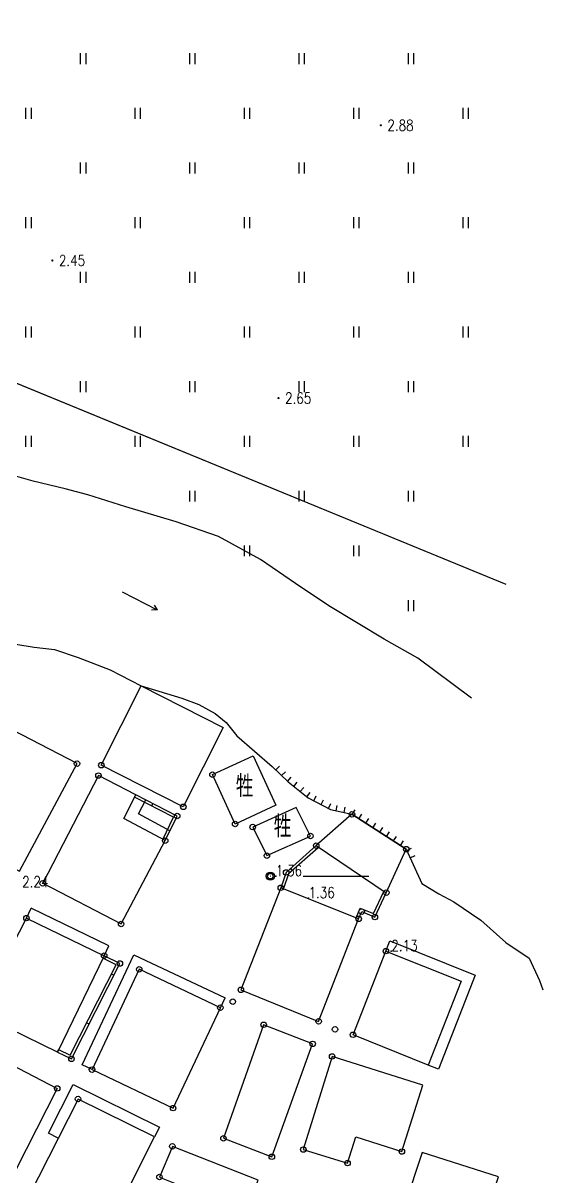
# Model space of a CAD drawing. Extents: x 500064 to 501389, y 2542464 to 2545400.
# Drawn here: x 500874.3 to 500921.8, y 2544332.9 to 2544438.4 of the extents above; entities that cross this region are included whole.
import ezdxf
from ezdxf.enums import TextEntityAlignment as Align

# ---------------------------------------------------------------- set-up
doc = ezdxf.new("R2010")
doc.units = 0
doc.header["$LTSCALE"] = 0.5
doc.layers.get('0').update_dxf_attribs({"linetype": 'CONTINUOUS', "lineweight": 5})
doc.layers.add('GCD', color=8, linetype='CONTINUOUS')
doc.layers.add('地形图', color=8, linetype='CONTINUOUS')
doc.styles.add('HZ', font='romans.shx', dxfattribs={"width": 0.8, "bigfont": 'hztxt.shx'})
doc.linetypes.add('10421', pattern='A,2,[150,AAA.SHX,S=1,R=0,X=0,Y=1],1e-11', length=2)

# ---------------------------------------------------------------- blocks, each defined once
blk = doc.blocks.new('gc121')
for p, q in [((-0.5, -1), (-0.5, 1)), ((0.5, -1), (0.5, 1))]:
    blk.add_line(p, q)
blk = doc.blocks.new('GC200')
at = {"linetype": 'Continuous', "const_width": 0.2, "flags": 128}
blk.add_lwpolyline([(-0.1, 0, 1), (0.1, 0, 1)], format="xyb", close=True, dxfattribs=at)
blk = doc.blocks.new('A501')
for radius in [0.00075, 0.000014]:
    blk.add_circle((0, 0), radius)
blk = doc.blocks.new('HM')
for p, q in [((0, 0), (0.00725, 0)), ((0.00325, 0), (0.00325, 0)), ((0.00635, 0.0005), (0.00725, 0)), ((0.00725, 0), (0.00635, -0.0005))]:
    blk.add_line(p, q)
blk = doc.blocks.new('SE')
at = {"style": 'HZ', "width": 0.8}
blk.add_text('牲', height=0.004, dxfattribs=at).set_placement((-0.00166, -0.00138))

msp = doc.modelspace()

# ---------------------------------------------------------------- linework, layer by layer
at = {"layer": '地形图'}
msp.add_line((500916.61, 2544387.87), (500856.73, 2544412.42), dxfattribs=at)
at = {"layer": '地形图', "linetype": 'Continuous'}
for p, q in [((500897.38, 2544370.14), (500897.72, 2544370.51)), ((500897.92, 2544369.63), (500898.27, 2544369.99)), ((500898.47, 2544369.11), (500898.81, 2544369.48)), ((500899.05, 2544368.64), (500899.36, 2544369.03)), ((500899.63, 2544368.17), (500899.95, 2544368.56)), ((500900.22, 2544367.7), (500900.53, 2544368.09)), ((500900.87, 2544367.32), (500901.09, 2544367.77)), ((500901.53, 2544366.98), (500901.76, 2544367.42)), ((500886.15, 2544367.08), (500886.03, 2544366.86)), ((500902.2, 2544366.64), (500902.43, 2544367.08)), ((500902.91, 2544366.42), (500903.02, 2544366.91)), ((500903.64, 2544366.26), (500903.75, 2544366.75)), ((500904.37, 2544366.09), (500904.64, 2544366.51)), ((500905, 2544365.69), (500905.27, 2544366.11)), ((500905.63, 2544365.28), (500905.91, 2544365.7)), ((500906.27, 2544364.87), (500906.54, 2544365.29)), ((500906.9, 2544364.47), (500907.17, 2544364.89)), ((500907.53, 2544364.06), (500907.8, 2544364.48)), ((500887.28, 2544363.69), (500887.06, 2544363.8)), ((500901.09, 2544363.23), (500901.26, 2544363.04)), ((500908.16, 2544363.66), (500908.43, 2544364.08)), ((500908.79, 2544363.25), (500909.06, 2544363.67)), ((500909.37, 2544362.8), (500909.82, 2544363.01)), ((500909.68, 2544362.12), (500910.13, 2544362.32)), ((500899.89, 2544360.44), (500905.89, 2544360.44)), ((500897.9, 2544359.54), (500898.14, 2544359.45)), ((500904.97, 2544356.54), (500904.74, 2544356.64)), ((500882.58, 2544351.38), (500882.36, 2544351.49)), ((500880.32, 2544346.92), (500880.09, 2544347.04)), ((500877.41, 2544344.36), (500877.52, 2544344.59))]:
    msp.add_line(p, q, dxfattribs=at)
at = {"layer": '地形图', "linetype": '10421', "flags": 128}
for points in [[(500915.28, 2544376.72), (500910.39, 2544380.38), (500907.31, 2544382.1), (500902.25, 2544385.15), (500899.18, 2544387.19), (500896, 2544389.39), (500892.14, 2544391.5), (500888.28, 2544392.84), (500883.66, 2544394.19), (500880.2, 2544395.3), (500878.12, 2544395.84), (500875.2, 2544396.56), (500873.07, 2544397.15), (500870.75, 2544397.96), (500868.83, 2544398.86), (500867.07, 2544399.89), (500864.8, 2544400.62), (500862.92, 2544401.47), (500859.97, 2544403.11), (500857.55, 2544404.68), (500855.56, 2544406.06), (500853.39, 2544407.57), (500851.42, 2544408.53), (500849.52, 2544409.6), (500848.14, 2544410.73), (500845.6, 2544413.07), (500845.17, 2544413.67), (500845.08, 2544414.17), (500845.13, 2544414.68), (500845.33, 2544415.13), (500848.94, 2544418.44), (500850.41, 2544420.2), (500851.51, 2544422.16), (500853.11, 2544425.69), (500853.6, 2544427.36), (500853.54, 2544428.45), (500853.38, 2544429.44), (500849.5, 2544440.45), (500848.43, 2544443.16), (500846.62, 2544447.67), (500846.07, 2544448.78), (500845.51, 2544449.62), (500844.52, 2544450.61), (500841.14, 2544453.18), (500840.56, 2544453.49), (500840.04, 2544453.58), (500839.25, 2544453.41), (500838.62, 2544453.19), (500827.71, 2544447.53), (500826.88, 2544447.34), (500826.04, 2544447.27), (500825.24, 2544447.44), (500824.38, 2544447.78), (500819, 2544450.73), (500817.12, 2544451.52), (500807.33, 2544454.2), (500807.07, 2544454.19), (500806.88, 2544454.16), (500806.61, 2544453.96), (500806.47, 2544453.69), (500806.43, 2544453.09), (500806.37, 2544452.86), (500806.27, 2544452.76), (500806.11, 2544452.73), (500805.98, 2544452.74), (500796.64, 2544452.96), (500796.3, 2544453.05), (500796.08, 2544453.16), (500795.97, 2544453.42), (500795.95, 2544453.72), (500796.45, 2544465.1), (500796.74, 2544467.81), (500798.1, 2544476.65), (500799.07, 2544479.81), (500800.13, 2544482.42), (500801.61, 2544484.54), (500803.19, 2544485.63), (500804.05, 2544486.46), (500804.48, 2544487.41), (500804.64, 2544488.12), (500804.74, 2544488.84), (500804.68, 2544489.66), (500803.55, 2544492.83), (500802.18, 2544495.7), (500800.89, 2544498.21), (500798.97, 2544501.18), (500796.14, 2544504.73), (500795.28, 2544505.69), (500794.54, 2544506.34), (500792.93, 2544507.52), (500791.23, 2544508.42), (500787.15, 2544510.14), (500787.04, 2544510.31), (500786.99, 2544510.5), (500787, 2544510.73), (500787.07, 2544510.98), (500788.13, 2544511.65), (500788.61, 2544512.58), (500789.72, 2544517.38), (500791.93, 2544525.1), (500791.95, 2544525.46), (500791.77, 2544525.76), (500790.49, 2544526.31), (500790.42, 2544526.46), (500790.4, 2544526.6), (500790.46, 2544526.8), (500790.58, 2544526.97), (500793.64, 2544528.84), (500795.05, 2544529.9), (500795.81, 2544530.69), (500796.1, 2544531.75), (500796.28, 2544532.71), (500796.06, 2544534.82), (500794.82, 2544543.16), (500794.5, 2544550.18), (500794.34, 2544551.56), (500793.84, 2544552.44), (500791.98, 2544554.82), (500791.66, 2544555.45), (500791.5, 2544556.07), (500791.67, 2544557.24), (500793.9, 2544564.62), (500794.07, 2544565.61), (500794.04, 2544566.68), (500793.76, 2544567.39), (500793.37, 2544567.83), (500793, 2544568.12), (500788.67, 2544570.37), (500787.93, 2544570.89), (500786.87, 2544572.09), (500786.55, 2544572.23), (500786.18, 2544572.21), (500785.91, 2544572.14), (500784.57, 2544571.5), (500784.22, 2544571.46), (500783.94, 2544571.58), (500783.66, 2544571.82), (500781.31, 2544574.68), (500780.79, 2544575.42), (500771.22, 2544592.15), (500768.22, 2544596.96), (500763.42, 2544602.84), (500762.51, 2544604.95), (500762.14, 2544607.44), (500762.8, 2544612.68), (500762.97, 2544615.4), (500762.77, 2544617.44), (500762.56, 2544618.28), (500762.08, 2544619.39), (500759.67, 2544623.4), (500756.85, 2544627.25), (500754.76, 2544629.86), (500748.72, 2544637.33), (500745.77, 2544640.2), (500744.27, 2544641.14), (500739.76, 2544643.47), (500738.86, 2544644.15), (500734.6, 2544647.94), (500727.43, 2544654.94), (500726.66, 2544655.57), (500726, 2544656.01), (500718.84, 2544659.67), (500711.37, 2544662.63), (500709.8, 2544663.51), (500708.56, 2544664.65), (500705.02, 2544669.09), (500703.75, 2544670.38), (500702.39, 2544671.36), (500696.8, 2544674.4)], [(500751.83, 2544218.31), (500743.48, 2544223.96), (500741.91, 2544224.65), (500740.27, 2544225.04), (500736.89, 2544224.98), (500735.88, 2544225.11), (500734.74, 2544225.45), (500733.35, 2544226.23), (500727.76, 2544229.8), (500727.33, 2544230.24), (500727.13, 2544230.75), (500726.97, 2544231.36), (500727.07, 2544232.23), (500727.22, 2544232.94), (500729.4, 2544239.25), (500730.01, 2544241.71), (500730.51, 2544243.94), (500731.48, 2544247.42), (500731.59, 2544248.56), (500731.57, 2544249.7), (500731.37, 2544250.47), (500730.65, 2544251.27), (500729.81, 2544251.81), (500726.18, 2544253.81), (500722.68, 2544255.76), (500720.07, 2544256.65), (500718.53, 2544256.9), (500716.43, 2544256.88), (500714.6, 2544256.69), (500712.68, 2544256.3), (500710.23, 2544255.01), (500708.16, 2544253.68), (500706.68, 2544252.22), (500706.5, 2544252.09), (500706.32, 2544252.05), (500706.07, 2544252.11), (500705.86, 2544252.21), (500705.67, 2544252.64), (500705.61, 2544253.07), (500705.59, 2544254.54), (500705.86, 2544258.59), (500706.09, 2544260.71), (500706.62, 2544262.5), (500708.67, 2544267.26), (500710.13, 2544269.81), (500712.12, 2544271.95), (500714.75, 2544274.07), (500719.86, 2544278.15), (500722.38, 2544280.64), (500724.44, 2544284.14), (500726.57, 2544288.96), (500731.58, 2544298.81), (500732.29, 2544300.02), (500732.68, 2544301.6), (500732.54, 2544302.74), (500731.63, 2544303.76), (500725.29, 2544308.51), (500723.84, 2544309.39), (500719.02, 2544310.92), (500718.59, 2544311.35), (500718.38, 2544311.72), (500718.37, 2544312.29), (500718.47, 2544312.79), (500726.37, 2544328.99), (500732.87, 2544343.05), (500734.09, 2544345.61), (500741.54, 2544360.25), (500742.28, 2544361.22), (500744.51, 2544363.28), (500745.08, 2544364.07), (500745.83, 2544365.32), (500750.72, 2544375.33), (500752.03, 2544377.45), (500753.15, 2544379.04), (500756.1, 2544382.68), (500757.18, 2544384.59), (500758.03, 2544387.16), (500759.51, 2544398.07), (500759.99, 2544400.57), (500761.2, 2544404.15), (500763.47, 2544409.91), (500763.94, 2544411.45), (500764.38, 2544413.61), (500766.33, 2544420.7), (500766.99, 2544422.07), (500768.22, 2544422.93), (500770.08, 2544423.66), (500770.99, 2544423.83), (500773.39, 2544423.77), (500776.85, 2544423.34), (500781.32, 2544422.54), (500788.45, 2544420.81), (500792.49, 2544419.49), (500805.9, 2544412.73), (500808.77, 2544410.98), (500817.32, 2544406.85), (500819.27, 2544405.62), (500822.16, 2544403.46), (500825.65, 2544401.18), (500827.53, 2544400.36), (500836.58, 2544397.15), (500847.32, 2544392.84), (500866.07, 2544386.06), (500868.13, 2544385.09), (500869.51, 2544384.1), (500871.51, 2544382.51), (500873.62, 2544381.64), (500875.28, 2544381.37), (500877.15, 2544381.17), (500879.32, 2544380.44), (500882.25, 2544379.29), (500885.09, 2544377.84), (500886.7, 2544377.34), (500888.79, 2544376.72), (500890.34, 2544376.12), (500891.86, 2544375.31), (500892.84, 2544374.5), (500893.83, 2544373.26), (500897.05, 2544370.46)]]:
    msp.add_lwpolyline(points, dxfattribs=at)
at = {"layer": '地形图', "flags": 128}
msp.add_lwpolyline([(500918.46, 2544387.11), (500854.88, 2544413.18), (500760.92, 2544454.66), (500734.3, 2544467.87)], dxfattribs=at)
at = {"layer": '地形图', "linetype": 'Continuous'}
for points in [[(500881.43, 2544370.59), (500885.07, 2544377.85), (500892.57, 2544374.04), (500888.93, 2544366.78)], [(500879.21, 2544370.73), (500871.59, 2544374.67), (500866.33, 2544364.85), (500873.95, 2544360.91)], [(500893.67, 2544365.21), (500891.6, 2544369.72), (500895.33, 2544371.43), (500897.4, 2544366.92)], [(500887.28, 2544363.69), (500883.48, 2544365.7), (500884.6, 2544367.88), (500881.17, 2544369.64), (500876.07, 2544359.79), (500883.24, 2544356.07)], [(500900.56, 2544364.11), (500899.26, 2544366.72), (500895.28, 2544364.93), (500896.58, 2544362.32)], [(500909.32, 2544362.91), (500904.36, 2544366.1), (500901.09, 2544363.23), (500907.5, 2544358.93)], [(500897.85, 2544359.38), (500894.2, 2544350.05), (500901.31, 2544347.17), (500904.97, 2544356.54)], [(500874.58, 2544356.61), (500881.69, 2544353.17), (500877.41, 2544344.36), (500870.09, 2544347.92)], [(500904.46, 2544345.94), (500907.46, 2544353.59), (500914.35, 2544350.83), (500911.34, 2544343.15)], [(500884.9, 2544351.93), (500880.58, 2544342.76), (500888, 2544339.24), (500892.32, 2544348.42)], [(500900.76, 2544345.11), (500896.28, 2544346.86), (500892.6, 2544336.48), (500897.03, 2544334.79)], [(500868.89, 2544345.45), (500877.4, 2544341.04), (500873.6, 2544333.61), (500865.07, 2544338.02)], [(500881.77, 2544327.66), (500886.31, 2544336.6), (500879.3, 2544340.07), (500874.76, 2544331.13)], [(500886.75, 2544332.94), (500888.12, 2544332.37), (500886.24, 2544327.83), (500884.85, 2544328.41), (500884.04, 2544326.46), (500892.05, 2544323.23), (500895.78, 2544332.65), (500887.93, 2544335.74)], [(500910.77, 2544335.18), (500907.65, 2544325.71), (500914.62, 2544323.44), (500917.75, 2544332.97)]]:
    msp.add_lwpolyline(points, close=True, dxfattribs=at)
for points in [[(500897.05, 2544370.46), (500898.51, 2544369.08), (500900.36, 2544367.59), (500902.4, 2544366.53), (500904.36, 2544366.1), (500904.36, 2544366.1), (500909.32, 2544362.91), (500910.75, 2544359.76), (500912.3, 2544358.82), (500913.69, 2544358.1), (500916.14, 2544356.42), (500918.43, 2544354.37), (500920.56, 2544352.95), (500921.52, 2544350.9), (500921.83, 2544350.06)], [(500887.06, 2544363.8), (500888.04, 2544365.83), (500884.48, 2544367.66)], [(500887.28, 2544363.69), (500888.37, 2544365.94), (500884.6, 2544367.88)], [(500887.75, 2544364.57), (500884.82, 2544366.13), (500885.49, 2544367.42)], [(500901.09, 2544363.23), (500898.34, 2544360.78), (500897.85, 2544359.38)], [(500901.26, 2544363.04), (500898.55, 2544360.64), (500898.09, 2544359.3)], [(500904.74, 2544356.64), (500905.12, 2544357.53), (500906.33, 2544357.02), (500907.27, 2544359.04)], [(500904.97, 2544356.54), (500905.25, 2544357.2), (500906.46, 2544356.7), (500907.5, 2544358.93)], [(500874.58, 2544356.61), (500875.02, 2544357.51)], [(500881.69, 2544353.17), (500882.13, 2544354.07), (500875.02, 2544357.51)], [(500907.46, 2544353.59), (500907.83, 2544354.52), (500915.64, 2544351.39), (500912.27, 2544342.79), (500911.34, 2544343.15)], [(500877.41, 2544344.36), (500878.7, 2544343.74), (500883.13, 2544352.46), (500881.69, 2544353.17)], [(500877.52, 2544344.59), (500878.59, 2544344.07), (500882.79, 2544352.35), (500881.58, 2544352.95)], [(500880.58, 2544342.76), (500879.68, 2544343.19), (500884.42, 2544353.26), (500892.75, 2544349.32)], [(500892.32, 2544348.42), (500892.75, 2544349.32)], [(500904.72, 2544336.6), (500908.93, 2544335.27), (500910.83, 2544341.34), (500902.54, 2544343.96), (500899.91, 2544335.45), (500903.96, 2544334.21), (500904.72, 2544336.6)], [(500877.49, 2544336.5), (500876.6, 2544336.96), (500878.86, 2544341.41), (500886.75, 2544337.5), (500886.31, 2544336.6)]]:
    msp.add_lwpolyline(points, dxfattribs=at)
at = {"layer": '地形图'}
for centre in [(500879.21, 2544370.73), (500881.43, 2544370.59), (500881.17, 2544369.64), (500891.6, 2544369.72), (500888.93, 2544366.78), (500888.37, 2544365.94), (500893.67, 2544365.21), (500904.36, 2544366.1), (500895.28, 2544364.93), (500900.56, 2544364.11), (500887.28, 2544363.69), (500901.09, 2544363.23), (500896.58, 2544362.32), (500909.32, 2544362.91), (500876.07, 2544359.79), (500896.89, 2544360.44), (500898.34, 2544360.78), (500897.85, 2544359.38), (500907.5, 2544358.93), (500905.25, 2544357.2), (500906.46, 2544356.7), (500874.58, 2544356.61), (500883.24, 2544356.07), (500904.97, 2544356.54), (500907.46, 2544353.59), (500881.69, 2544353.17), (500883.13, 2544352.46), (500884.9, 2544351.93), (500894.2, 2544350.05), (500892.32, 2544348.42), (500893.46, 2544348.97), (500901.31, 2544347.17), (500896.28, 2544346.86), (500902.81, 2544346.44), (500900.76, 2544345.11), (500904.46, 2544345.94), (500878.7, 2544343.74), (500902.54, 2544343.96), (500880.58, 2544342.76), (500877.4, 2544341.04), (500879.3, 2544340.07), (500888, 2544339.24), (500887.93, 2544335.74), (500892.6, 2544336.48), (500897.03, 2544334.79), (500899.91, 2544335.45), (500908.93, 2544335.27), (500903.96, 2544334.21), (500886.75, 2544332.94)]:
    msp.add_circle(centre, 0.25, dxfattribs=at)
for p in [(500897.39, 2544360.44, 1.36), (500900.39, 2544358.44, 1.36), (500907.96, 2544353.59, 2.13)]:
    msp.add_point(p, dxfattribs=at)

# ---------------------------------------------------------------- block references
at = {"layer": '地形图', "linetype": 'Continuous', "xscale": 0.5, "yscale": 0.5}
for p in [(500879.78, 2544435.18), (500889.78, 2544435.18), (500899.78, 2544435.18), (500909.78, 2544435.18), (500874.78, 2544430.18), (500884.78, 2544430.18), (500894.78, 2544430.18), (500904.78, 2544430.18), (500914.78, 2544430.18), (500879.78, 2544425.18), (500889.78, 2544425.18), (500899.78, 2544425.18), (500909.78, 2544425.18), (500874.78, 2544420.18), (500884.78, 2544420.18), (500894.78, 2544420.18), (500904.78, 2544420.18), (500914.78, 2544420.18), (500879.78, 2544415.18), (500889.78, 2544415.18), (500899.78, 2544415.18), (500909.78, 2544415.18), (500874.78, 2544410.18), (500884.78, 2544410.18), (500894.78, 2544410.18), (500904.78, 2544410.18), (500914.78, 2544410.18), (500879.78, 2544405.18), (500889.78, 2544405.18), (500899.78, 2544405.18), (500909.78, 2544405.18), (500874.78, 2544400.18), (500884.78, 2544400.18), (500894.78, 2544400.18), (500904.78, 2544400.18), (500914.78, 2544400.18), (500889.78, 2544395.18), (500899.78, 2544395.18), (500909.78, 2544395.18), (500894.78, 2544390.18), (500904.78, 2544390.18), (500909.78, 2544385.18)]:
    msp.add_blockref('gc121', p, dxfattribs=at)
at = {"layer": '地形图', "linetype": 'Continuous'}
ref = msp.add_blockref('GC200', (500907, 2544429.08, 2.88), dxfattribs=dict(at, xscale=0.5, yscale=0.5, zscale=0.5))
ref.add_attrib('height', '2.88', dxfattribs={"layer": 'GCD', "linetype": 'Continuous', "height": 1, "style": 'HZ', "width": 0.8}).set_placement((500907.6, 2544429.08, 2.88), align=Align.MIDDLE_LEFT)
ref = msp.add_blockref('GC200', (500876.95, 2544416.72, 2.45), dxfattribs=dict(at, xscale=0.5, yscale=0.5, zscale=0.5))
ref.add_attrib('height', '2.45', dxfattribs={"layer": 'GCD', "linetype": 'Continuous', "height": 1, "style": 'HZ', "width": 0.8}).set_placement((500877.55, 2544416.72, 2.45), align=Align.MIDDLE_LEFT)
ref = msp.add_blockref('GC200', (500897.64, 2544404.14, 2.65), dxfattribs=dict(at, xscale=0.5, yscale=0.5, zscale=0.5))
ref.add_attrib('height', '2.65', dxfattribs={"layer": 'GCD', "linetype": 'Continuous', "height": 1, "style": 'HZ', "width": 0.8}).set_placement((500898.24, 2544404.14, 2.65), align=Align.MIDDLE_LEFT)
at = {"layer": '地形图', "linetype": 'Continuous', "xscale": 500.0000000000887, "yscale": 500, "zscale": 500, "rotation": 332.6754245356006}
msp.add_blockref('HM', (500883.33, 2544386.44), dxfattribs=at)
at = {"layer": '地形图', "linetype": 'Continuous', "xscale": 500, "yscale": 500, "zscale": 500}
for name, p in [('SE', (500894.57, 2544368.36)), ('SE', (500898.04, 2544364.68)), ('A501', (500896.89, 2544360.44))]:
    msp.add_blockref(name, p, dxfattribs=at)

# ---------------------------------------------------------------- texts
at = {"layer": '地形图', "style": 'HZ', "width": 0.8}
for s, p in [('1.36', (500897.39, 2544360.44)), ('2.24', (500874.19, 2544359.43)), ('2.13', (500907.96, 2544353.59))]:
    msp.add_text(s, height=1, dxfattribs=at).set_placement(p)
at = {"layer": '地形图', "linetype": 'Continuous', "style": 'HZ', "width": 0.8}
msp.add_text('1.36', height=1, dxfattribs=at).set_placement((500900.39, 2544358.44))

doc.saveas('drawing.dxf')
